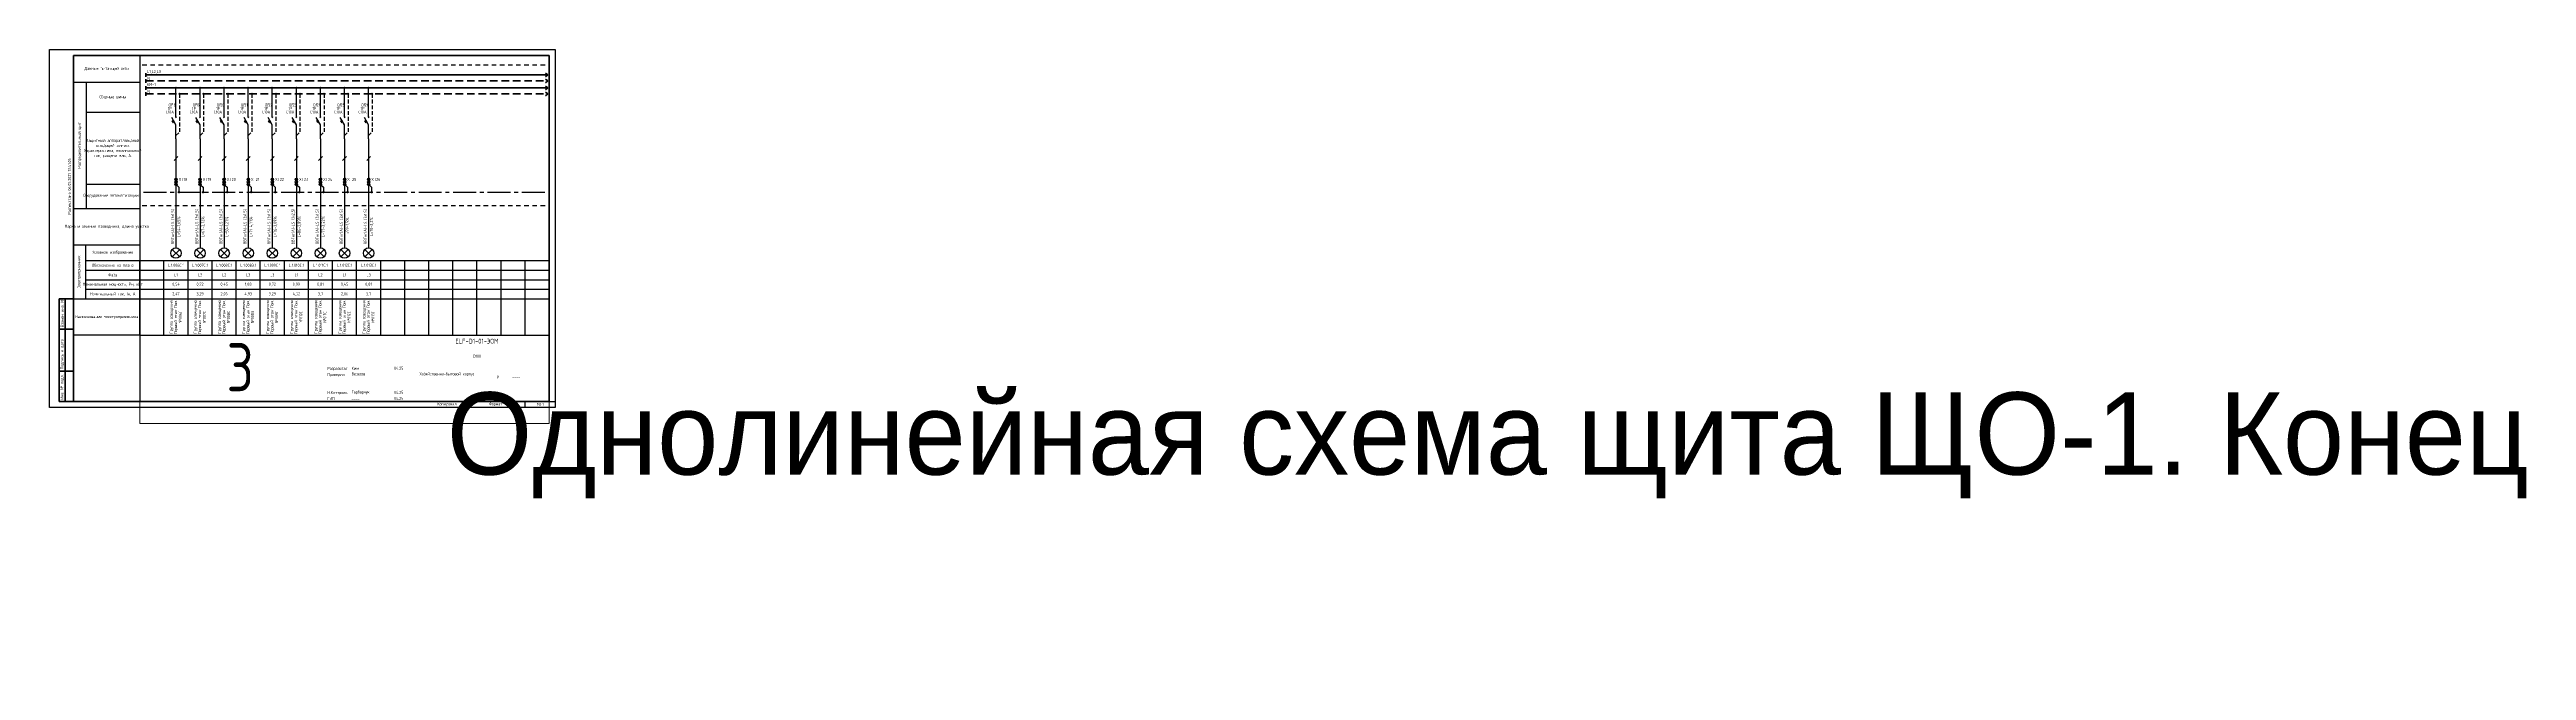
# Paper-space layout 'ЩР (3)' of a CAD drawing. Header units: millimetres. Extents: x 0 to 2057, y -218 to 297.
# The model-space entities are those that its viewports show. They can reach past a viewport. Long polylines and large blocks are cut down to what shows.
import ezdxf
from ezdxf.enums import TextEntityAlignment as Align

# ---------------------------------------------------------------- set-up
doc = ezdxf.new("R2018")
doc.units = ezdxf.units.MM
for name, pattern in [('CENTER2', [28.575, 19.05, -3.175, 3.175, -3.175]), ('HIDDEN2', [4.7625, 3.175, -1.5875]), ('JIS_02_0.7', [1.35, 0.75, -0.6])]:
    doc.linetypes.add(name, pattern=pattern)
doc.layers.add('0_UNC Defpoints ЭОМ', color=6, linetype='Continuous', plot=False)
for name, color, linetype in [('0_Рамка', 7, 'Continuous'), ('SX_BLOCKS', 7, 'Continuous'), ('SX_BOUND', 7, 'JIS_02_0.7'), ('SX_LINES', 7, 'Continuous'), ('SX_PE', 3, 'CENTER2'), ('SX_TABLE', 7, 'Continuous')]:
    doc.layers.add(name, color=color, linetype=linetype)
doc.styles.get("Standard").update_dxf_attribs({"font": 'arial.ttf'})
doc.styles.add('SX_GOST', font='GOST2304A_0.ttf')
doc.styles.add('UNC_A', font='GOST2304A_0.ttf')
doc.styles.add('Unecom', font='GOST2304A_0.ttf', dxfattribs={"height": 2.5})
doc.styles.add('СПДС', font='isocpeur.ttf', dxfattribs={"width": 0.8, "height": 2.5})

# ---------------------------------------------------------------- blocks, each defined once
blk = doc.blocks.new('*U164')
at = {"lineweight": 60, "ltscale": 10}
for p, q in [((20, 292), (415, 292)), ((20, 5), (20, 292)), ((415, 292), (415, 5)), ((8, 90), (20, 90)), ((8, 5), (8, 90)), ((13, 90), (13, 5)), ((20, 90), (20, 5)), ((20, 90), (20, 5)), ((8, 65), (20, 65)), ((8, 30), (20, 30)), ((20, 5), (8, 5)), ((415, 5), (20, 5))]:
    blk.add_line(p, q, dxfattribs=at)
at = {"layer": '0_UNC Defpoints ЭОМ', "ltscale": 10}
blk.add_lwpolyline([(420, 0), (0, 0), (0, 297), (420, 297)], close=True, dxfattribs=at)
at = {"layer": '0_UNC Defpoints ЭОМ', "lineweight": 30}
blk.add_lwpolyline([(395, 5), (420, 5), (420, 0), (395, 0)], close=True, dxfattribs=at)
at = {"char_height": 2.5, "attachment_point": 4, "rotation": 90, "style": 'Unecom'}
for s, insert, width in [('{\\fGOST type A|b0|i1|c204|p34; }Взамен инв. №', (10.5, 65), 25), (' Подпись и дата', (10.5, 30), 35), (' Инв. № подл.', (10.5, 5), 24.419)]:
    blk.add_mtext(s, dxfattribs=dict(at, insert=insert, width=width))
at = {"style": 'Unecom'}
for s, insert, char_height, width, attachment_point, line_spacing_factor in [('ELF-D1-01-ЭОМ', (355, 55), 4, 120, 5, 2), ('D100', (355, 42.5), 2.5, 115, 5, 1.5), ('Разработал', (230.7, 32), 2.5, 20, 4, 2), ('Проверил', (230.7, 27), 2.5, 20, 4, 2), ('Ким', (250.8, 32.5), 2.5, 19.921, 4, 2), ('Вересов', (250.8, 27.5), 2.5, 19.921, 4, 2), ('04.25', (290, 32.5), 2.5, 10, 5, 2), ('Хозяйственно-бытовой корпус', (330, 27.5), 2.5, 70, 5, 1.5), ('Р', (372.5, 25), 2.5, 15, 5, 2), ('Н.Контроль', (230.7, 12), 2.5, 20, 4, 2), ('ГИП', (230.7, 7.3), 2.5, 20, 4, 2), ('----', (250.8, 7), 2.5, 19.921, 4, 2), ('Гарбарчук', (250.8, 12.5), 2.5, 19.921, 4, 2), ('04.25', (290, 12.5), 2.5, 10, 5, 2), ('04.25', (290, 7.5), 2.5, 10, 5, 2)]:
    blk.add_mtext(s, dxfattribs=dict(at, insert=insert, char_height=char_height, width=width, attachment_point=attachment_point, line_spacing_factor=line_spacing_factor))
at = {"char_height": 2.5, "attachment_point": 4, "style": 'Unecom'}
for s, insert, width in [('Формат  ', (364.9, 2.6), 50), ('\\pi1; ', (250, -133.2), 20), ('\\pi1; ', (250, -133.2), 20), ('\\pxi0.4; ', (250, -133.2), 20), ('\\pi1; ', (512.5, -218.3), 20), ('\\pi1; ', (512.5, -218.3), 20), ('\\pxi0.4; ', (512.5, -218.3), 20)]:
    blk.add_mtext(s, dxfattribs=dict(at, insert=insert, width=width))
at = {"style": 'Unecom'}
blk.add_attdef('ЛИСТ_№', text='', height=2.5, dxfattribs=at).set_placement((387.5, 25), align=Align.MIDDLE_CENTER)
blk.add_attdef('КОЛ-ВО_ЛИСТОВ', text='', height=2.5, dxfattribs=at).set_placement((404.7, 23.7), align=Align.CENTER)
at = {"lineweight": 30, "flags": 104}
blk.add_attdef('ОПИСАНИЕ_ЛИСТА', text='', height=2.5, dxfattribs=at).set_placement((329.9, 12.5), align=Align.MIDDLE_CENTER)
at = {"style": 'Unecom', "flags": 8}
blk.add_attdef('ФОРМАТ_БУМАГИ', (379.4, 1.3), '', height=2.5, dxfattribs=at)
at = {"layer": '0_Рамка', "style": 'СПДС', "width": 0.8}
blk.add_text('Распечатано 06.05.2021 13:41:06', height=2.5, rotation=90, dxfattribs=at).set_placement((16.5, 160), align=Align.MIDDLE_LEFT)
at = {"layer": 'Defpoints', "insert": (330, 2.5), "char_height": 2.5, "width": 70, "attachment_point": 5, "style": 'Unecom'}
blk.add_mtext('Копировал', dxfattribs=at)
blk = doc.blocks.new('_Боковик_схема Юником')
at = {"color": 0, "lineweight": -2, "ltscale": 3}
blk.add_lwpolyline([(0, 232), (55, 232), (55, 0), (0, 0)], close=True, dxfattribs=at)
for points in [[(0, 210), (55, 210), (55, 125), (10.3, 125)], [(10.3, 210), (10.3, 105)], [(10.3, 185), (55, 185)], [(0, 105), (55, 105)], [(0, 75), (55, 75)], [(10, 75), (10, 30)], [(10, 62), (51.8, 62)], [(10, 62), (55, 62)], [(10, 54), (55, 54)], [(10, 46), (55, 46)], [(0, 30), (55, 30)], [(10, 38), (55, 38)]]:
    blk.add_lwpolyline(points, dxfattribs=at)
at = {"color": 0, "lineweight": -2, "char_height": 2.5, "attachment_point": 5, "style": 'Unecom'}
for s, insert, width in [('Данные питающей сети', (27.5, 221), 55), ('Сборные шины', (32.6, 197.5), 44.736), ('Защитный аппарат/вводной отходящей линии.\\PХарактеристика, номинальный ток, расцепитель, А.', (32.6, 155), 44.736), ('Оборудование автоматизации', (31, 115.7), 37.884), ('Марка и сечение проводника, длина участка', (27.5, 90), 55), ('Условное изображение', (32.5, 68.5), 45), ('Номинальная мощность, Рн, кВт', (32.5, 42), 45), ('Обозначение на плане', (32.5, 58), 45), ('Фаза', (32.5, 50), 45), ('Номинальный ток, Iн, А', (32.5, 34), 45), ('Наименование электроприемника', (27.5, 15), 55)]:
    blk.add_mtext(s, dxfattribs=dict(at, insert=insert, width=width))
at = {"color": 0, "lineweight": -2, "char_height": 2.5, "attachment_point": 5, "rotation": 90, "style": 'Unecom'}
for s, insert, width in [('Распределительный щит', (5.1, 157.5), 105), ('Электроприемник', (4.6, 52.5), 45)]:
    blk.add_mtext(s, dxfattribs=dict(at, insert=insert, width=width))
blk = doc.blocks.new('SX_TCOL')
for p, q in [((-10, 62), (10, 62)), ((10, 0), (10, 62)), ((-10, 54), (10, 54)), ((-10, 46), (10, 46)), ((-10, 38), (10, 38)), ((-10, 30), (10, 30)), ((-10, 0), (10, 0))]:
    blk.add_line(p, q)
at = {"style": 'SX_GOST'}
for tag, p in [('CAB1', (-2.6, 90)), ('CAB2', (2.6, 90)), ('NAME1', (-3.6, 15)), ('NAME2', (0, 15)), ('NAME3', (3.6, 15))]:
    blk.add_attdef(tag, text='', height=2.5, rotation=90, dxfattribs=at).set_placement(p, align=Align.MIDDLE)
for tag, p in [('POW', (0, 42)), ('LINE', (0, 58)), ('PH', (0, 50)), ('CUR', (0, 34))]:
    blk.add_attdef(tag, text='', height=2.5, dxfattribs=at).set_placement(p, align=Align.MIDDLE)
blk = doc.blocks.new('*U305')
at = {"lineweight": 40}
for p, q in [((333.9, 0), (331.9, 1.5)), ((333.9, 0), (331.9, -1.5)), ((333.9, -5), (331.9, -3.5)), ((333.9, -5), (331.9, -6.5))]:
    blk.add_line(p, q, dxfattribs=at)
at = {"linetype": 'ByBlock', "lineweight": 40}
for points in [[(0, 1.5), (0, -1.5)], [(0, 0), (333.9, 0)], [(0, -3.5), (0, -6.5)]]:
    blk.add_lwpolyline(points, dxfattribs=at)
at = {"color": 4, "linetype": 'HIDDEN2', "lineweight": 40, "ltscale": 2}
blk.add_lwpolyline([(0, -5), (333.9, -5)], dxfattribs=at)
at = {"insert": (1.2, -1.6), "char_height": 2.5, "attachment_point": 1, "style": 'UNC_A'}
blk.add_mtext_dynamic_manual_height_columns('N', width=3.844, gutter_width=12.5, heights=[0], dxfattribs=at)
at = {"style": 'UNC_A'}
blk.add_attdef('ЛИНИЯ', (1, 1.5), '', height=2.5, dxfattribs=at)
blk = doc.blocks.new('*U313')
for p, q in [((0, -36.3), (0, -12)), ((0, -42.8), (-3.5, -36.7)), ((-0.4, -36.6), (0.4, -35.9)), ((0.4, -36.6), (-0.4, -35.9)), ((0, -54.3), (0, -42.8))]:
    blk.add_line(p, q)
at = {"color": 4, "linetype": 'HIDDEN2'}
for p in [(3, -17), (0, -51.6)]:
    blk.add_line(p, (3, -48.6), dxfattribs=at)
blk.add_lwpolyline([(-2.1, -41.1), (-3.1, -39.4), (-2.3, -38.9), (-1.3, -40.6)], close=True)
for centre in [(0, -12), (3, -17)]:
    blk.add_circle(centre, 0.5)
at = {"insert": (-6.2, -24.9), "char_height": 2.5, "attachment_point": 1, "style": 'Unecom'}
blk.add_mtext_dynamic_manual_height_columns('\\pxql;QF', width=5.707, gutter_width=12.5, heights=[4.37], dxfattribs=at)
at = {"style": 'Unecom'}
for tag, p in [('P', (-3.4, -30.4)), ('A', (-1.7, -33.3))]:
    blk.add_attdef(tag, text='', height=2.5, dxfattribs=at).set_placement(p, align=Align.RIGHT)
blk.add_attdef('N', (-3.2, -27.4), '', height=2.5, dxfattribs=at)
blk = doc.blocks.new('XT')
at = {"color": 32, "true_color": 0xcd6928}
for p, q in [((0.8, 0), (-1, -1.8)), ((1, -0.2), (-0.8, -2))]:
    blk.add_line(p, q, dxfattribs=at)
at = {"color": 5}
for p, q in [((0.8, -2), (-1, -3.8)), ((1, -2.2), (-0.8, -4))]:
    blk.add_line(p, q, dxfattribs=at)
at = {"color": 32, "true_color": 0xcd6928}
blk.add_circle((0, -1), 1, dxfattribs=at)
at = {"color": 5}
blk.add_circle((0, -3), 1, dxfattribs=at)
at = {"style": 'UNC_A'}
blk.add_attdef('1', (1.7, 0.1), '', height=2.5, dxfattribs=at)
blk = doc.blocks.new('SX_XTPE')
at = {"color": 3}
for p, q in [((0.753, 1.003), (-1.003, -0.753)), ((1.003, 0.753), (-0.753, -1.003))]:
    blk.add_line(p, q, dxfattribs=at)
blk.add_circle((0, 0), 1, dxfattribs=at)
blk = doc.blocks.new('$RECOVER_230831092053-0')
at = {"color": 0, "lineweight": 30}
for p, q in [((-2.8, 2.8), (2.8, -2.8)), ((-2.8, -2.8), (2.8, 2.8))]:
    blk.add_line(p, q, dxfattribs=at)
blk.add_circle((0, 0), 4.33, dxfattribs=at)

msp = doc.modelspace()

# ---------------------------------------------------------------- linework, layer by layer
at = {"color": 6}
for points in [[(735, 1578), (395, 1578), (395, 1291), (735, 1291), (735, 1578)], [(1075, 1578), (735, 1578), (735, 1291), (1075, 1291), (1075, 1578)], [(1415, 1578), (1075, 1578), (1075, 1291), (1415, 1291), (1415, 1578)]]:
    msp.add_lwpolyline(points, dxfattribs=at)
at = {"layer": 'SX_BOUND', "ltscale": 5}
for p, q in [((737, 1570.2), (1073, 1570.2)), ((737, 1453.5), (1073, 1453.5))]:
    msp.add_line(p, q, dxfattribs=at)
at = {"layer": 'SX_LINES'}
for p, q in [((765, 1509), (765, 1476.2)), ((785, 1509), (785, 1476.2)), ((805, 1509), (805, 1476.2)), ((825, 1509), (825, 1476.2)), ((845, 1509), (845, 1476.2)), ((865, 1509), (865, 1476.2)), ((885, 1509), (885, 1476.2)), ((905, 1509), (905, 1476.2)), ((925, 1509), (925, 1476.2)), ((763.4, 1491), (766.6, 1494.2)), ((783.4, 1491), (786.6, 1494.2)), ((803.4, 1491), (806.6, 1494.2)), ((823.4, 1491), (826.6, 1494.2)), ((843.4, 1491), (846.6, 1494.2)), ((863.4, 1491), (866.6, 1494.2)), ((883.4, 1491), (886.6, 1494.2)), ((903.4, 1491), (906.6, 1494.2)), ((923.4, 1491), (926.6, 1494.2)), ((765, 1470.2), (765, 1418.4)), ((785, 1470.2), (785, 1418.4)), ((805, 1470.2), (805, 1418.4)), ((825, 1470.2), (825, 1418.4)), ((845, 1470.2), (845, 1418.4)), ((865, 1470.2), (865, 1418.4)), ((885, 1470.2), (885, 1418.4)), ((905, 1470.2), (905, 1418.4)), ((925, 1470.2), (925, 1418.4))]:
    msp.add_line(p, q, dxfattribs=at)
at = {"layer": 'SX_PE'}
for p, q in [((398, 1464.6), (734, 1464.6)), ((738, 1464.6), (1074, 1464.6)), ((765.7, 1470.5), (767.5, 1468.7)), ((767.5, 1468.7), (767.5, 1464.6)), ((785.7, 1470.5), (787.5, 1468.7)), ((787.5, 1468.7), (787.5, 1464.6)), ((805.7, 1470.5), (807.5, 1468.7)), ((807.5, 1468.7), (807.5, 1464.6)), ((825.7, 1470.5), (827.5, 1468.7)), ((827.5, 1468.7), (827.5, 1464.6)), ((845.7, 1470.5), (847.5, 1468.7)), ((847.5, 1468.7), (847.5, 1464.6)), ((865.7, 1470.5), (867.5, 1468.7)), ((867.5, 1468.7), (867.5, 1464.6)), ((885.7, 1470.5), (887.5, 1468.7)), ((887.5, 1468.7), (887.5, 1464.6)), ((905.7, 1470.5), (907.5, 1468.7)), ((907.5, 1468.7), (907.5, 1464.6)), ((925.7, 1470.5), (927.5, 1468.7)), ((927.5, 1468.7), (927.5, 1464.6))]:
    msp.add_line(p, q, dxfattribs=at)
for centre in [(767.5, 1464.6), (787.5, 1464.6), (807.5, 1464.6), (827.5, 1464.6), (847.5, 1464.6), (867.5, 1464.6), (887.5, 1464.6), (907.5, 1464.6), (927.5, 1464.6)]:
    msp.add_circle(centre, 0.5, dxfattribs=at)

# ---------------------------------------------------------------- block references
at = {"layer": 'SX_BLOCKS'}
for p, values in [((765, 1563.2), {'N': '18', 'P': '1P', 'A': 'С10А'}), ((785, 1563.2), {'N': '19', 'P': '1P', 'A': 'С10А'}), ((805, 1563.2), {'N': '20', 'P': '1P', 'A': 'С10А'}), ((825, 1563.2), {'N': '21', 'P': '1P', 'A': 'С10А'}), ((845, 1563.2), {'N': '22', 'P': '1P', 'A': 'С10А'}), ((865, 1563.2), {'N': '23', 'P': '1P', 'A': 'С10А'}), ((885, 1563.2), {'N': '24', 'P': '1P', 'A': 'С10А'}), ((905, 1563.2), {'N': '25', 'P': '1P', 'A': 'С10А'}), ((925, 1563.2), {'N': '26', 'P': '1P', 'A': 'С10А'})]:
    msp.add_blockref('*U313', p, dxfattribs=at).add_auto_attribs(values)
ref = msp.add_blockref('XT', (765, 1476.2), dxfattribs=at)
ref.add_attrib('1', 'XT18', (767.2, 1474), dxfattribs={"layer": '0', "height": 2.5, "style": 'UNC_A'})
for p in [(765, 1471.2), (785, 1471.2), (805, 1471.2), (825, 1471.2), (845, 1471.2), (865, 1471.2), (885, 1471.2), (905, 1471.2), (925, 1471.2)]:
    msp.add_blockref('SX_XTPE', p, dxfattribs=at)
ref = msp.add_blockref('XT', (785, 1476.2), dxfattribs=at)
ref.add_attrib('1', 'XT19', (787.2, 1474), dxfattribs={"layer": '0', "height": 2.5, "style": 'UNC_A'})
ref = msp.add_blockref('XT', (805, 1476.2), dxfattribs=at)
ref.add_attrib('1', 'XT20', (807.2, 1474), dxfattribs={"layer": '0', "height": 2.5, "style": 'UNC_A'})
ref = msp.add_blockref('XT', (825, 1476.2), dxfattribs=at)
ref.add_attrib('1', 'XT21', (827.2, 1474), dxfattribs={"layer": '0', "height": 2.5, "style": 'UNC_A'})
ref = msp.add_blockref('XT', (845, 1476.2), dxfattribs=at)
ref.add_attrib('1', 'XT22', (847.2, 1474), dxfattribs={"layer": '0', "height": 2.5, "style": 'UNC_A'})
ref = msp.add_blockref('XT', (865, 1476.2), dxfattribs=at)
ref.add_attrib('1', 'XT23', (867.2, 1474), dxfattribs={"layer": '0', "height": 2.5, "style": 'UNC_A'})
ref = msp.add_blockref('XT', (885, 1476.2), dxfattribs=at)
ref.add_attrib('1', 'XT24', (887.2, 1474), dxfattribs={"layer": '0', "height": 2.5, "style": 'UNC_A'})
ref = msp.add_blockref('XT', (905, 1476.2), dxfattribs=at)
ref.add_attrib('1', 'XT25', (907.2, 1474), dxfattribs={"layer": '0', "height": 2.5, "style": 'UNC_A'})
ref = msp.add_blockref('XT', (925, 1476.2), dxfattribs=at)
ref.add_attrib('1', 'XT26', (927.2, 1474), dxfattribs={"layer": '0', "height": 2.5, "style": 'UNC_A'})
at = {"layer": 'SX_BLOCKS', "color": 244, "true_color": 0x991b1e}
for p in [(765, 1414.1), (785, 1414.1), (805, 1414.1), (825, 1414.1), (845, 1414.1), (865, 1414.1), (885, 1414.1), (905, 1414.1), (925, 1414.1)]:
    msp.add_blockref('$RECOVER_230831092053-0', p, dxfattribs=at)
at = {"layer": 'SX_LINES'}
for p, values in [((400, 1562), {'ЛИНИЯ': 'L1,L2,L3'}), ((740, 1562), {'ЛИНИЯ': 'L1,L2,L3'}), ((400, 1551.2), {'ЛИНИЯ': 'КМ-1'}), ((740, 1551.2), {'ЛИНИЯ': 'КМ-1'})]:
    msp.add_blockref('*U305', p, dxfattribs=at).add_auto_attribs(values)
at = {"layer": 'SX_TABLE'}
for p, values in [((765, 1346), {'NAME1': 'Группа освещения', 'NAME2': 'Первый этаж Пом.', 'NAME3': '№006C', 'CUR': '2,47', 'POW': '0,54', 'PH': 'L1', 'LINE': 'L.1.006C.1', 'CAB1': 'ВВГнг(А)-LS (3х1,5)', 'CAB2': 'L=54-1,65%'}), ((785, 1346), {'NAME1': 'Группа освещения', 'NAME2': 'Первый этаж Пом.', 'NAME3': '№007C', 'CUR': '3,29', 'POW': '0,72', 'PH': 'L3', 'LINE': 'L.1.007C.1', 'CAB1': 'ВВГнг(А)-LS (3х1,5)', 'CAB2': 'L=67-2,72%'}), ((805, 1346), {'NAME1': 'Группа освещения', 'NAME2': 'Первый этаж Пом.', 'NAME3': '№008C', 'CUR': '2,06', 'POW': '0,45', 'PH': 'L2', 'LINE': 'L.1.008C.1', 'CAB1': 'ВВГнг(А)-LS (3х1,5)', 'CAB2': 'L=50-1,27%'}), ((825, 1346), {'NAME1': 'Группа освещения', 'NAME2': 'Первый этаж Пом.', 'NAME3': '№008Э', 'CUR': '4,93', 'POW': '1,08', 'PH': 'L3', 'LINE': 'L.1.008Э.1', 'CAB1': 'ВВГнг(А)-LS (3х1,5)', 'CAB2': 'L=71-4,33%'}), ((845, 1346), {'NAME1': 'Группа освещения', 'NAME2': 'Первый этаж Пом.', 'NAME3': '№009C', 'CUR': '3,29', 'POW': '0,72', 'PH': 'L3', 'LINE': 'L.1.009C.1', 'CAB1': 'ВВГнг(А)-LS (3х1,5)', 'CAB2': 'L=76-3,09%'}), ((865, 1346), {'NAME1': 'Группа освещения', 'NAME2': 'Первый этаж Пом.', 'NAME3': '№010C', 'CUR': '4,52', 'POW': '0,99', 'PH': 'L1', 'LINE': 'L.1.010C.1', 'CAB1': 'ВВГнг(А)-LS (3х2,5)', 'CAB2': 'L=86-2,89%'}), ((885, 1346), {'NAME1': 'Группа освещения', 'NAME2': 'Первый этаж Пом.', 'NAME3': '№011C', 'CUR': '3,7', 'POW': '0,81', 'PH': 'L2', 'LINE': 'L.1.011C.1', 'CAB1': 'ВВГнг(А)-LS (3х1,5)', 'CAB2': 'L=77-3,52%'}), ((905, 1346), {'NAME1': 'Группа освещения', 'NAME2': 'Первый этаж Пом.', 'NAME3': '№012С', 'CUR': '2,06', 'POW': '0,45', 'PH': 'L1', 'LINE': 'L.1.012С.1', 'CAB1': 'ВВГнг(А)-LS (3х1,5)', 'CAB2': 'L=59-1,5%'}), ((925, 1346), {'NAME1': 'Группа освещения', 'NAME2': 'Первый этаж Пом.', 'NAME3': '№013С', 'CUR': '3,7', 'POW': '0,81', 'PH': 'L3', 'LINE': 'L.1.013С.1', 'CAB1': 'ВВГнг(А)-LS (3х1,5)', 'CAB2': 'L=70-3,2%'})]:
    msp.add_blockref('SX_TCOL', p, dxfattribs=at).add_auto_attribs(values)
for p in [(725, 1346), (745, 1346), (945, 1346), (965, 1346), (985, 1346), (1005, 1346), (1025, 1346), (1045, 1346), (1065, 1346), (1085, 1346)]:
    msp.add_blockref('SX_TCOL', p, dxfattribs=at)

# ---------------------------------------------------------------- texts
at = {"layer": 'Defpoints', "color": 6, "insert": (807, 1339.3), "char_height": 40, "attachment_point": 1, "style": 'Unecom'}
msp.add_mtext_dynamic_manual_height_columns('3', width=99.921, gutter_width=12.5, heights=[0], dxfattribs=at)

psp = doc.layouts.new('ЩР (3)')

# ---------------------------------------------------------------- block references
at = {"ltscale": 100}
ref = psp.add_blockref('*U164', (0, 0), dxfattribs=at)
ref.add_attrib('ФОРМАТ_БУМАГИ', 'А3', (379.4, 1.3), dxfattribs={"height": 2.5, "style": 'Unecom'})
ref.add_attrib('ЛИСТ_№', '----', dxfattribs={"height": 2.5, "style": 'Unecom'}).set_placement((387.5, 25), align=Align.MIDDLE_CENTER)
lines = psp.add_mtext('Однолинейная схема щита ЩО-1. Конец', dxfattribs={"insert": (329.9, 12.5), "char_height": 68.284, "attachment_point": 1})
ref.add_attrib('ОПИСАНИЕ_ЛИСТА', '', (329.9, 12.5), dxfattribs={"flags": 104}).embed_mtext(lines)
at = {"lineweight": -3}
psp.add_blockref('_Боковик_схема Юником', (20, 60), dxfattribs=at)

# ---------------------------------------------------------------- texts
at = {"insert": (407.5, 2.5), "char_height": 2.5, "width": 25, "attachment_point": 5, "line_spacing_factor": 2, "style": 'Unecom'}
psp.add_mtext('М1:1', dxfattribs=at)

# ---------------------------------------------------------------- viewports
at = {"layer": 'Defpoints', "color": 6}
psp.add_viewport(center=(245, 139.3), size=(340, 305.449), view_center_point=(905, 1425.3), view_height=305.449, dxfattribs=at)

doc.saveas('drawing.dxf')
